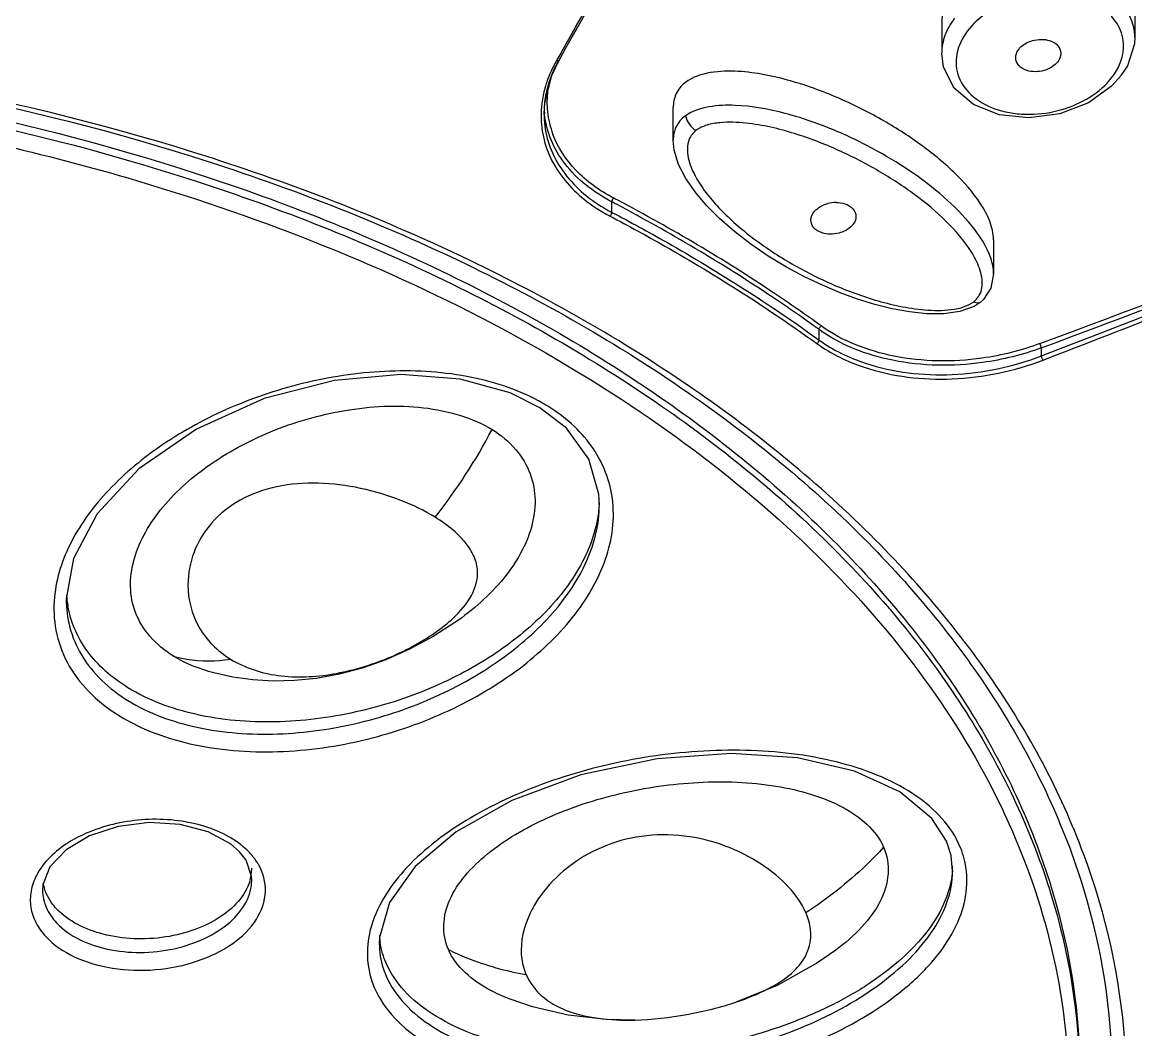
# Model space of a CAD drawing. Header units: millimetres. Extents: x 601 to 1195, y -13 to 407.
# Drawn here: x 926.64 to 939.61, y 289.56 to 301.3 of the extents above; entities that cross this region are included whole.
import ezdxf

# ---------------------------------------------------------------- set-up
doc = ezdxf.new("R2010")
doc.units = ezdxf.units.MM
doc.header["$LTSCALE"] = 0.1

msp = doc.modelspace()

# ---------------------------------------------------------------- linework, layer by layer
for p, q in [((939.6034, 301.4699), (939.6034, 301.1226)), ((937.3534, 301.2787), (937.3534, 300.9377)), ((939.6034, 301.1235), (939.6034, 301.124)), ((932.881, 300.8772), (932.8659, 300.8508)), ((932.9216, 300.9482), (932.881, 300.8772)), ((932.9453, 300.946), (932.8953, 300.8586)), ((932.9264, 300.9565), (932.9216, 300.9482)), ((932.9559, 300.9645), (932.9453, 300.946)), ((937.3534, 300.9368), (937.3534, 300.9367)), ((932.8953, 300.8586), (932.8026, 300.6649)), ((939.5165, 300.7895), (939.4425, 300.6738)), ((932.8026, 300.6649), (932.7253, 300.3484)), ((939.4427, 300.674), (939.3322, 300.5505)), ((932.7253, 300.3484), (932.7193, 300.2321)), ((932.7193, 300.2343), (932.7193, 300.2321)), ((934.2255, 299.9213), (934.2255, 300.3027)), ((934.2255, 299.9213), (934.2255, 299.9207)), ((933.5104, 299.082), (933.5104, 299.2029)), ((937.9583, 298.7626), (937.9583, 298.366)), ((937.9583, 298.3661), (937.9276, 298.1981)), ((937.9583, 298.366), (937.9583, 298.3661)), ((937.8018, 298.031), (937.8018, 298.031)), ((935.9251, 297.5953), (935.9251, 297.7162)), ((938.5153, 297.4094), (938.5153, 297.5041)), ((932.9797, 296.567), (932.6721, 296.8058)), ((933.3648, 295.6757), (933.3586, 295.8014)), ((933.3648, 295.6757), (933.3648, 295.6774)), ((927.2355, 295.0498), (927.1518, 294.5796)), ((927.1518, 294.5795), (927.1518, 294.5793)), ((929.0953, 293.6698), (928.8736, 293.7187)), ((937.462, 291.5928), (937.4078, 291.761)), ((929.2471, 291.5365), (929.1714, 291.6353)), ((937.4808, 291.4127), (937.462, 291.5928)), ((937.4808, 291.4124), (937.4808, 291.4127)), ((929.3142, 291.3047), (929.3142, 291.3083)), ((926.8767, 291.1908), (926.8767, 291.1877)), ((930.8003, 290.5713), (930.8003, 290.568))]:
    msp.add_line(p, q)
for points in [[(939.6034, 301.1241), (939.5988, 301.0461), (939.5165, 300.7895)], [(939.3322, 300.5505), (939.0627, 300.3575), (938.7303, 300.2289), (938.3696, 300.1806), (938.0214, 300.2188), (937.723, 300.3385), (937.5003, 300.5287), (937.3747, 300.774), (937.3534, 300.9367)], [(937.5663, 297.9265), (937.3785, 297.9011), (937.1801, 297.9019), (936.9789, 297.9227), (936.7771, 297.9594), (936.5749, 298.0097), (936.3724, 298.0722), (936.1695, 298.1462), (935.9647, 298.2323), (935.7565, 298.3315), (935.5445, 298.4454), (935.3333, 298.573), (935.1297, 298.7114), (934.9392, 298.8575), (934.7655, 299.0089), (934.6116, 299.1635), (934.4797, 299.3198), (934.3711, 299.4779), (934.2884, 299.6393), (934.237, 299.806), (934.2255, 299.9207)], [(937.9276, 298.1981), (937.8423, 298.0671), (937.8018, 298.031)], [(937.8018, 298.031), (937.7308, 297.9854), (937.5663, 297.9265)], [(932.6721, 296.8058), (932.3237, 296.9788), (931.7421, 297.1395), (931.0529, 297.1947), (930.2788, 297.1246), (929.4606, 296.9125), (928.6711, 296.5582), (928.0003, 296.0933), (927.5144, 295.5724), (927.2355, 295.0498)], [(933.3586, 295.8014), (933.2432, 296.2062), (932.9797, 296.567)], [(931.6821, 294.3048), (931.4292, 294.1426), (931.153, 293.9932), (930.8767, 293.8707), (930.6023, 293.7742), (930.3328, 293.7028), (930.0691, 293.655), (929.8119, 293.6292), (929.5629, 293.6241), (929.3261, 293.6379), (929.0953, 293.6698)], [(937.408, 291.7607), (937.2393, 292.0249), (936.8652, 292.3339), (936.3358, 292.5739), (935.6745, 292.7277), (934.9016, 292.7815), (934.0385, 292.7193), (933.15, 292.5299), (932.3442, 292.2321), (931.6956, 291.8667), (931.2186, 291.4623), (930.92, 291.0437)], [(929.1712, 291.6355), (929.0659, 291.7284), (928.8061, 291.8687), (928.4813, 291.9548), (928.1211, 291.9765), (927.7579, 291.9309), (927.4239, 291.8215), (927.1499, 291.6584), (926.9631, 291.4595)], [(929.3142, 291.3047), (929.3122, 291.3481), (929.2471, 291.5365)], [(926.9631, 291.4595), (926.8807, 291.2487), (926.8767, 291.1877)], [(930.92, 291.0437), (930.8027, 290.6365), (930.8003, 290.5679)], [(936.1181, 290.4897), (935.8967, 290.3366), (935.4368, 290.0794), (934.9661, 289.8882)], [(933.777, 289.6762), (933.4482, 289.6815), (932.9994, 289.7338), (932.5858, 289.8311), (932.3269, 289.918)]]:
    msp.add_lwpolyline(points)
for centre, radius, start, end in [((713.0035, 426.5963), 253.2813, 330.2611, 331.436433), ((713.0736, 426.5811), 253.2345, 330.261086, 331.434281), ((934.1623, 300.1075), 1.4943, 150.1739, 156.24857), ((934.1667, 300.1414), 1.4627, 151.38298, 156.32131), ((934.0048, 300.1729), 1.3238, 160.54019, 163.38856), ((934.0632, 300.1519), 1.3857, 156.27861, 160.52768), ((934.0317, 300.1973), 1.3165, 159.55274, 163.4199), ((934.0682, 300.184), 1.3554, 158.80286, 159.56712), ((934.0956, 300.1732), 1.3848, 156.34692, 158.79664), ((865.449, 487.3101), 203.5243, 291.044861, 293.467638), ((933.933, 300.1933), 1.249, 163.34613, 171.68577), ((933.837, 300.3679), 1.083, 173.26929, 186.01389), ((933.8694, 300.3647), 1.1156, 172.25582, 173.30139), ((933.8773, 300.2027), 1.1926, 171.74635, 173.38531), ((933.8852, 300.2308), 1.1661, 173.53147, 174.71972), ((933.8446, 300.2061), 1.1598, 173.36221, 181.49378), ((933.8544, 300.2328), 1.1352, 177.68908, 179.9197), ((933.8707, 300.2321), 1.1515, 174.71645, 177.68651), ((933.7987, 300.3402), 1.0794, 182.8525, 183.27795), ((933.7948, 300.34), 1.0755, 183.27677, 186.09584), ((933.8305, 300.3701), 1.0767, 186.16309, 200.67651), ((859.8028, 509.4551), 226.0427, 290.373414, 292.029172), ((859.8046, 509.4515), 226.0909, 290.373414, 292.029172), ((865.6145, 486.8885), 203.0193, 291.043893, 292.897655), ((934.3691, 300.731), 1.859, 235.35604, 240.53841), ((923.2943, 279.7179), 22.0008, 62.1776, 62.3316), ((923.3009, 279.7345), 22.0325, 62.16998, 62.33161), ((936.1233, 298.8164), 0.3808, 89.5564, 105.05989), ((934.4306, 300.8373), 1.9819, 240.50195, 242.33598), ((931.6313, 294.9844), 2.1598, 58.3912, 60.28276), ((926.1359, 299.7079), 6.7599, 321.845, 332.1787), ((931.9969, 295.7603), 1.3679, 356.51823, 357.57259), ((928.4031, 294.7167), 1.2512, 184.19335, 189.91503), ((936.5493, 291.264), 1.1055, 23.57606, 30.15757), ((928.6409, 291.0127), 0.8911, 43.24959, 49.48319), ((928.8125, 291.4463), 0.5016, 351.55993, 359.98206), ((936.4918, 291.4866), 0.9891, 355.94778, 358.83442), ((928.7866, 291.4503), 0.5279, 344.99951, 351.54141), ((931.7463, 290.72), 0.9461, 183.27487, 188.99528)]:
    msp.add_arc(centre, radius, start, end)
for points, knots in [([(919.6517, 318.5656), (922.1801, 318.5656), (927.1783, 318.2544), (934.3997, 316.8665), (941.0288, 314.6142), (946.8015, 311.5814), (951.4881, 307.8796), (954.392, 304.2459), (955.9165, 301.1678), (956.6545, 298.8463), (957.0017, 296.4878), (956.9692, 294.9106), (956.8887, 294.1328)], [0, 0, 0, 0, 0.1534795, 0.3030362, 0.4451277, 0.5769582, 0.6969512, 0.8052956, 0.8559127, 0.9047639, 0.952534, 1, 1, 1, 1]), ([(955.2988, 287.7542), (955.5234, 288.5417), (955.8397, 290.1489), (955.8811, 292.6054), (955.4841, 295.0489), (954.6556, 297.4461), (953.409, 299.7672), (951.7622, 301.9852), (949.7367, 304.0755), (946.4829, 306.7272), (941.5819, 309.5542), (934.8533, 312.0222), (927.4311, 313.549), (922.2678, 313.8917), (919.6517, 313.8917)], [0, 0, 0, 0, 0.048709, 0.0968661, 0.1454008, 0.1952038, 0.2470438, 0.3015134, 0.3590094, 0.4197369, 0.5507204, 0.6932767, 0.8443785, 1, 1, 1, 1]), ([(955.1391, 287.7984), (955.3478, 288.5783), (955.6337, 290.1691), (955.6366, 292.5952), (955.2094, 295.0059), (954.3595, 297.3687), (953.1002, 299.6549), (951.4494, 301.8383), (949.4282, 303.895), (946.1917, 306.5023), (941.3322, 309.2804), (934.6733, 311.7054), (927.3369, 313.205), (922.2359, 313.5415), (919.6517, 313.5415)], [0, 0, 0, 0, 0.0485552, 0.0966454, 0.1451882, 0.1950554, 0.2469937, 0.3015747, 0.3591775, 0.4199942, 0.5510757, 0.6936037, 0.8445714, 1, 1, 1, 1]), ([(954.1169, 292.493), (954.0383, 293.1599), (953.7757, 294.4998), (952.8369, 297.1569), (950.865, 300.3724), (947.4681, 303.7841), (943.1286, 306.7327), (937.9949, 309.1289), (932.2387, 310.8991), (926.055, 311.9855), (921.8001, 312.2288), (919.6517, 312.2288)], [0, 0, 0, 0, 0.046981, 0.095095, 0.1965787, 0.3076935, 0.4295707, 0.5617583, 0.7026206, 0.8496904, 1, 1, 1, 1]), ([(919.6517, 312.1542), (921.7952, 312.1542), (926.0399, 311.911), (932.2073, 310.8253), (937.9449, 309.0567), (943.0565, 306.6641), (947.3696, 303.723), (950.7358, 300.3247), (952.68, 297.1262), (953.5965, 294.488), (953.8484, 293.1595), (953.922, 292.4986)], [0, 0, 0, 0, 0.1506777, 0.2980761, 0.4391877, 0.5715058, 0.6933582, 0.8042678, 0.905375, 0.9532577, 1, 1, 1, 1]), ([(919.6517, 311.9675), (921.7802, 311.9675), (925.9957, 311.7267), (932.1226, 310.6516), (937.827, 308.8997), (942.916, 306.528), (947.2196, 303.6094), (950.5912, 300.232), (952.552, 297.0484), (953.4889, 294.4168), (953.7528, 293.0896), (953.8325, 292.4289)], [0, 0, 0, 0, 0.1502657, 0.2973001, 0.4381424, 0.57033, 0.6922275, 0.8033766, 0.9048943, 0.953018, 1, 1, 1, 1]), ([(919.6517, 311.9199), (921.775, 311.9199), (925.9804, 311.6801), (932.0932, 310.6092), (937.7858, 308.864), (942.8661, 306.5012), (947.1652, 303.5933), (950.5369, 300.2277), (952.5024, 297.0545), (953.4461, 294.4306), (953.7143, 293.1069), (953.7963, 292.4478)], [0, 0, 0, 0, 0.1502068, 0.2971938, 0.4380092, 0.5701968, 0.6921212, 0.8033161, 0.9048796, 0.9530163, 1, 1, 1, 1]), ([(937.5041, 301.6854), (937.4576, 301.6249), (937.3823, 301.4961), (937.3534, 301.3485), (937.3534, 301.2781)], [0, 0, 0, 0, 0.5201568, 1, 1, 1, 1]), ([(939.4489, 300.8649), (939.4728, 300.9434), (939.4855, 301.1159), (939.3663, 301.3554), (939.138, 301.5283), (938.8389, 301.6227), (938.5021, 301.6333), (938.0731, 301.5421), (937.777, 301.3579), (937.6511, 301.1909)], [0, 0, 0, 0, 0.1028118, 0.2062552, 0.3214416, 0.4519161, 0.5935657, 0.7381136, 1, 1, 1, 1]), ([(939.6034, 301.124), (939.6033, 301.197), (939.5823, 301.2965), (939.5376, 301.3838), (939.5248, 301.4054)], [0, 0, 0, 0, 0.7443802, 1, 1, 1, 1]), ([(937.5041, 301.3423), (937.4576, 301.2822), (937.3823, 301.154), (937.3534, 301.007), (937.3534, 300.9368)], [0, 0, 0, 0, 0.5202008, 1, 1, 1, 1]), ([(937.6511, 301.1909), (937.5922, 301.1127), (937.5043, 300.9375), (937.5293, 300.6404), (937.72, 300.3995), (937.9628, 300.2813), (938.1893, 300.2317), (938.4404, 300.216), (938.8607, 300.277), (939.2013, 300.4724), (939.3415, 300.6584)], [0, 0, 0, 0, 0.1119583, 0.2146114, 0.3229225, 0.4473569, 0.5159447, 0.5874579, 0.7336288, 1, 1, 1, 1]), ([(939.5069, 289.0156), (939.4935, 289.7525), (939.2377, 291.2685), (938.2083, 293.4128), (936.5854, 295.3882), (934.4317, 297.1401), (931.8163, 298.6234), (927.7343, 300.2206), (924.3762, 300.8375), (922.0841, 301.0117)], [0, 0, 0, 0, 0.0963887, 0.1977993, 0.3077523, 0.4280534, 0.5589338, 0.699369, 1, 1, 1, 1]), ([(938.251, 300.9796), (938.2599, 300.9914), (938.3038, 301.0384), (938.3638, 301.0686), (938.4112, 301.082)], [0, 0, 0, 0, 0.2310348, 1, 1, 1, 1]), ([(938.6102, 301.082), (938.646, 301.0706), (938.7112, 301.0359), (938.7409, 300.965), (938.7409, 300.933)], [0, 0, 0, 0, 0.5394192, 1, 1, 1, 1]), ([(922.0818, 300.9669), (924.3661, 300.7925), (927.7114, 300.176), (931.7737, 298.58), (934.3694, 297.1007), (936.4994, 295.357), (938.095, 293.396), (939.0957, 291.2739), (939.3334, 289.778), (939.339, 289.0527)], [0, 0, 0, 0, 0.3019579, 0.4428303, 0.5739106, 0.6941192, 0.8036618, 0.9043909, 1, 1, 1, 1]), ([(938.2159, 300.8829), (938.2159, 300.8912), (938.2191, 300.9258), (938.2352, 300.9585), (938.251, 300.9796)], [0, 0, 0, 0, 0.2381973, 1, 1, 1, 1]), ([(938.3458, 300.7342), (938.3102, 300.7456), (938.2454, 300.7803), (938.2159, 300.8509), (938.2159, 300.8829)], [0, 0, 0, 0, 0.539241, 1, 1, 1, 1]), ([(938.7409, 300.933), (938.7409, 300.9247), (938.7377, 300.8901), (938.7216, 300.8574), (938.7057, 300.8363)], [0, 0, 0, 0, 0.2382064, 1, 1, 1, 1]), ([(922.0744, 300.8167), (924.3144, 300.6424), (927.5945, 300.0316), (931.575, 298.4553), (934.1182, 296.9943), (936.2045, 295.2705), (937.7659, 293.3288), (938.7404, 291.2237), (938.9642, 289.7403), (938.9642, 289.0206)], [0, 0, 0, 0, 0.3011021, 0.4415946, 0.5724044, 0.6925329, 0.8022767, 0.9035502, 1, 1, 1, 1]), ([(932.8659, 300.8508), (932.869, 300.85), (932.8791, 300.8484), (932.8917, 300.8522), (932.8953, 300.8586)], [0, 0, 0, 0, 0.3040152, 1, 1, 1, 1]), ([(938.7057, 300.8363), (938.6968, 300.8244), (938.6525, 300.7771), (938.592, 300.7469), (938.5442, 300.7335)], [0, 0, 0, 0, 0.2309809, 1, 1, 1, 1]), ([(939.3415, 300.6584), (939.3537, 300.6746), (939.398, 300.7385), (939.4321, 300.8098), (939.4489, 300.8649)], [0, 0, 0, 0, 0.259884, 1, 1, 1, 1]), ([(914.948, 300.2605), (917.2611, 300.6208), (920.8006, 300.7542), (925.3893, 300.1497), (927.6071, 299.5832), (928.6721, 299.2338)], [0, 0, 0, 0, 0.5064496, 0.7575108, 1, 1, 1, 1]), ([(922.07, 300.7259), (924.2992, 300.5528), (927.5642, 299.947), (931.5301, 298.3849), (934.0681, 296.9365), (936.1555, 295.2272), (937.7247, 293.301), (938.7148, 291.2115), (938.9548, 289.736), (938.9636, 289.0192)], [0, 0, 0, 0, 0.3007863, 0.441223, 0.5720624, 0.6922969, 0.8021841, 0.9035661, 1, 1, 1, 1]), ([(937.9583, 298.7626), (937.9583, 298.8363), (937.9209, 298.9858), (937.7704, 299.2585), (937.4959, 299.5654), (937.0998, 299.8884), (936.646, 300.177), (936.1419, 300.4279), (935.587, 300.6299), (935.0812, 300.7325), (934.6623, 300.7257), (934.4508, 300.6584), (934.3683, 300.5954)], [0, 0, 0, 0, 0.0504028, 0.1025013, 0.2124439, 0.3291558, 0.4516068, 0.579578, 0.7135957, 0.8550901, 0.9290081, 1, 1, 1, 1]), ([(934.3683, 300.5954), (934.3211, 300.5593), (934.2455, 300.469), (934.2256, 300.355), (934.2255, 300.3027)], [0, 0, 0, 0, 0.5318591, 1, 1, 1, 1]), ([(932.7193, 300.2321), (932.7193, 300.1345), (932.7456, 299.9366), (932.9062, 299.5548), (933.1367, 299.323), (933.3123, 299.2015)], [0, 0, 0, 0, 0.2378579, 0.4797344, 1, 1, 1, 1]), ([(933.5104, 299.2029), (933.3016, 299.3123), (933.0178, 299.5296), (932.7894, 299.9172), (932.7363, 300.1236), (932.7254, 300.2258)], [0, 0, 0, 0, 0.5293398, 0.7692312, 1, 1, 1, 1]), ([(937.9255, 298.5476), (937.8789, 298.6856), (937.7094, 298.9445), (937.2578, 299.3939), (936.6922, 299.7671), (936.0583, 300.0671), (935.5254, 300.2496), (935.0423, 300.3383), (934.6458, 300.3248), (934.4472, 300.2631), (934.3683, 300.2062)], [0, 0, 0, 0, 0.1041594, 0.2156834, 0.4552779, 0.5830241, 0.7165606, 0.8572843, 0.9304773, 1, 1, 1, 1]), ([(932.6853, 300.1758), (932.6879, 300.0792), (932.7186, 299.8838), (932.8841, 299.508), (933.1136, 299.2796), (933.2879, 299.159)], [0, 0, 0, 0, 0.2373457, 0.4793106, 1, 1, 1, 1]), ([(934.3683, 300.2062), (934.3213, 300.1722), (934.2451, 300.0849), (934.2255, 299.9729), (934.2255, 299.9213)], [0, 0, 0, 0, 0.5292915, 1, 1, 1, 1]), ([(934.3683, 300.2062), (934.3733, 300.1722), (934.4073, 300.1067), (934.4573, 300.0542), (934.4885, 300.0346)], [0, 0, 0, 0, 0.4821626, 1, 1, 1, 1]), ([(937.8239, 298.2237), (937.8307, 298.2933), (937.8009, 298.4377), (937.6639, 298.6979), (937.4087, 298.9906), (937.0397, 299.2986), (936.6169, 299.5747), (936.1481, 299.816), (935.7238, 299.9795), (935.3602, 300.0776), (935.0703, 300.1277), (934.8186, 300.1371), (934.6204, 300.1049), (934.5266, 300.0643), (934.4885, 300.0346)], [0, 0, 0, 0, 0.0509046, 0.1032814, 0.2135673, 0.3303996, 0.452752, 0.5803694, 0.7136783, 0.7828922, 0.8541588, 0.9276466, 0.9648022, 1, 1, 1, 1]), ([(933.5318, 299.2476), (933.3693, 299.3328), (933.0799, 299.5373), (932.8811, 299.8361), (932.8231, 299.9899)], [0, 0, 0, 0, 0.5274079, 1, 1, 1, 1]), ([(934.4885, 300.0346), (934.4554, 300.0087), (934.4042, 299.9421), (934.3843, 299.825), (934.3975, 299.7142), (934.4425, 299.5722), (934.5344, 299.4047), (934.676, 299.2195), (934.8414, 299.0455), (935.089, 298.825), (935.4374, 298.5748), (935.9004, 298.316), (936.4112, 298.1017), (936.8748, 297.9751), (937.2703, 297.9321), (937.4785, 297.9442), (937.5786, 297.9717)], [0, 0, 0, 0, 0.0301532, 0.0570314, 0.0832031, 0.1095378, 0.163406, 0.219103, 0.2764315, 0.3352124, 0.4566386, 0.5830627, 0.7148031, 0.8530908, 0.9255513, 1, 1, 1, 1]), ([(928.6721, 299.2338), (930.1249, 298.7571), (932.797, 297.606), (935.649, 295.4927), (937.2983, 293.5316), (938.1751, 292.0147), (938.7114, 290.4318), (938.8325, 289.3458), (938.8325, 288.8123)], [0, 0, 0, 0, 0.2961405, 0.5593119, 0.6784962, 0.7903337, 0.8966636, 1, 1, 1, 1]), ([(935.9502, 297.7587), (935.7674, 297.8908), (935.0064, 298.4193), (934.2066, 298.8915), (933.5868, 299.2187)], [0, 0, 0, 0, 0.2434238, 1, 1, 1, 1]), ([(935.8646, 299.0853), (935.8735, 299.0968), (935.9175, 299.1426), (935.9773, 299.1714), (936.0244, 299.1841)], [0, 0, 0, 0, 0.2299246, 1, 1, 1, 1]), ([(933.2879, 299.159), (933.3038, 299.1481), (933.369, 299.1045), (933.437, 299.065), (933.4894, 299.0375)], [0, 0, 0, 0, 0.2459691, 1, 1, 1, 1]), ([(933.4894, 299.0375), (933.499, 299.046), (933.5078, 299.0616), (933.5104, 299.0781), (933.5104, 299.082)], [0, 0, 0, 0, 0.7677443, 1, 1, 1, 1]), ([(933.5104, 299.082), (933.7255, 298.9692), (934.5557, 298.5163), (935.3555, 298.0071), (935.9251, 297.5953)], [0, 0, 0, 0, 0.2567796, 1, 1, 1, 1]), ([(935.9251, 297.7162), (935.7424, 297.8483), (934.9817, 298.3765), (934.1824, 298.8484), (933.5628, 299.1753)], [0, 0, 0, 0, 0.2434177, 1, 1, 1, 1]), ([(935.8294, 298.9907), (935.8294, 298.9988), (935.8326, 299.0328), (935.8487, 299.0648), (935.8646, 299.0853)], [0, 0, 0, 0, 0.238082, 1, 1, 1, 1]), ([(936.2235, 299.1821), (936.2593, 299.1706), (936.3241, 299.1363), (936.3544, 299.066), (936.3544, 299.0342)], [0, 0, 0, 0, 0.5421427, 1, 1, 1, 1]), ([(933.4894, 299.0375), (933.7042, 298.9249), (934.5331, 298.4727), (935.3317, 297.9643), (935.9004, 297.5531)], [0, 0, 0, 0, 0.2567796, 1, 1, 1, 1]), ([(935.9595, 298.8431), (935.9239, 298.8547), (935.8594, 298.889), (935.8294, 298.959), (935.8294, 298.9907)], [0, 0, 0, 0, 0.5419311, 1, 1, 1, 1]), ([(936.3192, 298.9396), (936.3103, 298.928), (936.2658, 298.8818), (936.2054, 298.853), (936.1579, 298.8404)], [0, 0, 0, 0, 0.2298549, 1, 1, 1, 1]), ([(936.3544, 299.0342), (936.3544, 299.0261), (936.3512, 298.9921), (936.3351, 298.9601), (936.3192, 298.9396)], [0, 0, 0, 0, 0.2380909, 1, 1, 1, 1]), ([(937.7914, 298.1159), (937.7962, 298.1245), (937.8126, 298.1585), (937.8212, 298.196), (937.8239, 298.2237)], [0, 0, 0, 0, 0.260548, 1, 1, 1, 1]), ([(937.5786, 297.9717), (937.5923, 297.9754), (937.6444, 297.9916), (937.6947, 298.0161), (937.7266, 298.041)], [0, 0, 0, 0, 0.259666, 1, 1, 1, 1]), ([(937.7266, 298.041), (937.7335, 298.0464), (937.7587, 298.068), (937.7795, 298.0946), (937.7914, 298.1159)], [0, 0, 0, 0, 0.2649477, 1, 1, 1, 1]), ([(937.8018, 298.031), (937.7977, 298.0278), (937.7725, 298.0173), (937.7447, 298.0301), (937.7266, 298.041)], [0, 0, 0, 0, 0.1960608, 1, 1, 1, 1]), ([(935.9251, 297.7162), (935.9251, 297.7201), (935.9282, 297.7368), (935.9394, 297.7517), (935.9502, 297.7587)], [0, 0, 0, 0, 0.230026, 1, 1, 1, 1]), ([(938.4966, 297.5529), (938.2795, 297.4722), (937.7172, 297.333), (936.8249, 297.3434), (936.1972, 297.5802), (935.9502, 297.7587)], [0, 0, 0, 0, 0.2634715, 0.6533429, 1, 1, 1, 1]), ([(938.5153, 297.5041), (938.2943, 297.4224), (937.7222, 297.2817), (936.8146, 297.2934), (936.1764, 297.5346), (935.9251, 297.7162)], [0, 0, 0, 0, 0.263409, 0.653305, 1, 1, 1, 1]), ([(935.9004, 297.5531), (935.9111, 297.5602), (935.9221, 297.575), (935.9251, 297.5915), (935.9251, 297.5953)], [0, 0, 0, 0, 0.7702817, 1, 1, 1, 1]), ([(935.9004, 297.5531), (936.0669, 297.4328), (936.5722, 297.1912), (937.495, 297.0878), (938.1986, 297.2317), (938.5344, 297.3609)], [0, 0, 0, 0, 0.2256792, 0.6046594, 1, 1, 1, 1]), ([(935.9251, 297.5953), (936.0888, 297.477), (936.5858, 297.2396), (937.4935, 297.139), (938.1852, 297.2818), (938.5153, 297.4094)], [0, 0, 0, 0, 0.2256638, 0.6045917, 1, 1, 1, 1]), ([(938.5153, 297.5041), (938.5132, 297.5174), (938.5071, 297.5342), (938.4988, 297.5496), (938.4966, 297.5529)], [0, 0, 0, 0, 0.774034, 1, 1, 1, 1]), ([(938.5344, 297.3609), (938.5322, 297.3642), (938.5238, 297.3795), (938.5176, 297.3961), (938.5153, 297.4094)], [0, 0, 0, 0, 0.2264306, 1, 1, 1, 1]), ([(932.702, 296.8602), (932.4482, 297.0051), (931.8577, 297.2047), (930.9171, 297.2651), (929.9615, 297.1313), (929.0668, 296.8361), (928.2822, 296.4131), (927.6451, 295.8889), (927.1902, 295.2873), (927.0362, 294.8259), (927.0152, 294.6022)], [0, 0, 0, 0, 0.127375, 0.2662758, 0.407765, 0.5452695, 0.6748199, 0.7941104, 0.90211, 1, 1, 1, 1]), ([(928.4024, 293.9128), (928.3004, 293.9756), (928.1216, 294.1231), (927.9443, 294.4084), (927.8849, 294.7215), (927.9283, 295.0344), (928.0524, 295.3372), (928.318, 295.7315), (928.8053, 296.1671), (929.5414, 296.5628), (930.3967, 296.8092), (931.1588, 296.8499), (931.737, 296.7345), (931.9994, 296.6237), (932.1142, 296.5531)], [0, 0, 0, 0, 0.0578471, 0.1099594, 0.1590129, 0.2085819, 0.2605059, 0.3157987, 0.4370094, 0.5717042, 0.7164795, 0.8640971, 0.9349076, 1, 1, 1, 1]), ([(933.5093, 295.7939), (933.4756, 295.9954), (933.2984, 296.4112), (932.959, 296.7033), (932.7633, 296.8238)], [0, 0, 0, 0, 0.4706081, 1, 1, 1, 1]), ([(932.1142, 296.5531), (932.2175, 296.4895), (932.3986, 296.3393), (932.5758, 296.0475), (932.6319, 295.7277), (932.5842, 295.4085), (932.4539, 295.1001), (932.1786, 294.7003), (931.8926, 294.4505), (931.6821, 294.3048)], [0, 0, 0, 0, 0.131611, 0.250256, 0.3625193, 0.4763212, 0.5955492, 0.7224275, 1, 1, 1, 1]), ([(931.4515, 295.5317), (931.3249, 295.6097), (931.0416, 295.7442), (930.5823, 295.8814), (930.0936, 295.9447), (929.6119, 295.9092), (929.1775, 295.7562), (928.8355, 295.488), (928.6206, 295.1371), (928.5708, 294.873), (928.5708, 294.7445)], [0, 0, 0, 0, 0.124644, 0.2610895, 0.4003714, 0.535371, 0.6622501, 0.7805675, 0.8923243, 1, 1, 1, 1]), ([(927.7735, 293.2179), (928.0406, 293.0534), (928.6761, 292.8291), (929.6905, 292.7672), (930.717, 292.9271), (931.6641, 293.2705), (932.473, 293.7588), (933.0979, 294.3582), (933.434, 294.9484), (933.5367, 295.4368), (933.5287, 295.6778), (933.5093, 295.7939)], [0, 0, 0, 0, 0.1284887, 0.2696381, 0.4129085, 0.5509967, 0.6798162, 0.7971189, 0.9024834, 0.9517952, 1, 1, 1, 1]), ([(933.3623, 295.6772), (933.349, 295.4602), (933.2101, 295.0096), (932.7751, 294.4236), (932.1589, 293.9164), (931.3964, 293.5111), (930.5249, 293.2335), (929.5941, 293.1162), (928.6817, 293.1906), (928.1125, 293.3978), (927.8718, 293.546)], [0, 0, 0, 0, 0.0977793, 0.2054007, 0.3243492, 0.4537614, 0.5914376, 0.7334472, 0.8728951, 1, 1, 1, 1]), ([(927.8718, 293.3963), (928.1163, 293.2458), (928.6965, 293.0384), (929.625, 292.9746), (930.5695, 293.1095), (931.4499, 293.4094), (932.2152, 293.8399), (932.8266, 294.3739), (933.247, 294.9871), (933.3645, 295.4539), (933.3648, 295.6757)], [0, 0, 0, 0, 0.1269489, 0.2663583, 0.4083548, 0.5460084, 0.6753971, 0.7943075, 0.9019162, 1, 1, 1, 1]), ([(931.9458, 294.879), (931.9458, 294.9369), (931.9211, 295.06), (931.8179, 295.2312), (931.6577, 295.3925), (931.5252, 295.4863), (931.4515, 295.5317)], [0, 0, 0, 0, 0.2041898, 0.4307674, 0.6950072, 1, 1, 1, 1]), ([(931.4514, 294.1887), (931.525, 294.2402), (931.6835, 294.3658), (931.8805, 294.5868), (931.9458, 294.7889), (931.9458, 294.879)], [0, 0, 0, 0, 0.3075861, 0.6915488, 1, 1, 1, 1]), ([(928.5708, 294.7445), (928.5708, 294.5761), (928.6586, 294.2251), (928.9159, 293.9716), (929.065, 293.8797)], [0, 0, 0, 0, 0.4901025, 1, 1, 1, 1]), ([(927.0152, 294.6022), (927.0031, 294.4736), (927.0131, 294.2091), (927.1489, 293.8256), (927.4072, 293.4805), (927.6425, 293.2985), (927.7735, 293.2179)], [0, 0, 0, 0, 0.2330292, 0.4699422, 0.7225471, 1, 1, 1, 1]), ([(927.1518, 294.5792), (927.1518, 294.4675), (927.1807, 294.2396), (927.3703, 293.7926), (927.6558, 293.5293), (927.8718, 293.3963)], [0, 0, 0, 0, 0.2328277, 0.4717196, 1, 1, 1, 1]), ([(927.8718, 293.546), (927.6888, 293.6586), (927.3719, 293.929), (927.2032, 294.3146), (927.1706, 294.5012)], [0, 0, 0, 0, 0.5313926, 1, 1, 1, 1]), ([(929.065, 293.8797), (929.2311, 293.7775), (929.6353, 293.6497), (930.2746, 293.6815), (930.8967, 293.8672), (931.2809, 294.0695), (931.4514, 294.1887)], [0, 0, 0, 0, 0.2321982, 0.4876953, 0.7522668, 1, 1, 1, 1]), ([(928.4021, 293.913), (928.4528, 293.8982), (928.6701, 293.8494), (928.8975, 293.8543), (929.065, 293.8797)], [0, 0, 0, 0, 0.2376293, 1, 1, 1, 1]), ([(928.8736, 293.7187), (928.8305, 293.73), (928.6673, 293.7781), (928.5094, 293.847), (928.4024, 293.9128)], [0, 0, 0, 0, 0.2616272, 1, 1, 1, 1]), ([(937.5052, 291.8194), (937.3698, 292.0527), (937.0249, 292.3438), (936.4828, 292.5863), (935.821, 292.7711), (934.9178, 292.8507), (933.8188, 292.7516), (932.7627, 292.4781), (931.9606, 292.1125), (931.4167, 291.7372), (930.9943, 291.3486), (930.7604, 290.9823), (930.6956, 290.7271)], [0, 0, 0, 0, 0.1031682, 0.1630682, 0.2274257, 0.3648119, 0.5071307, 0.647576, 0.7801902, 0.8418085, 0.8992991, 1, 1, 1, 1]), ([(921.1812, 269.7004), (923.4641, 269.7627), (927.9596, 270.1594), (934.424, 271.567), (940.3199, 273.7298), (945.4223, 276.571), (949.5365, 279.9913), (952.0572, 283.3154), (953.3612, 286.1151), (953.9802, 288.2239), (954.2522, 290.3623), (954.1998, 291.7892), (954.1169, 292.493)], [0, 0, 0, 0, 0.1541994, 0.3037973, 0.4454889, 0.5767364, 0.6962236, 0.8043698, 0.8550518, 0.9040867, 0.9521506, 1, 1, 1, 1]), ([(931.6051, 290.4973), (931.5665, 290.5862), (931.5304, 290.7884), (931.6104, 291.093), (931.798, 291.3733), (932.0642, 291.6255), (932.391, 291.8492), (932.8986, 292.1092), (933.464, 292.2933), (934.058, 292.4055), (934.6641, 292.465), (935.2662, 292.4434), (935.8316, 292.3169), (936.2896, 292.1365), (936.5879, 291.8909), (936.676, 291.6888)], [0, 0, 0, 0, 0.0460692, 0.0938213, 0.1462927, 0.2044238, 0.2672721, 0.3339885, 0.4751273, 0.5479955, 0.6211855, 0.7644662, 0.8323147, 0.8951371, 1, 1, 1, 1]), ([(929.0529, 291.807), (928.8726, 291.9104), (928.442, 292.0341), (927.8879, 292.0128), (927.4595, 291.8912), (927.1064, 291.72), (926.8869, 291.5176), (926.8056, 291.36)], [0, 0, 0, 0, 0.2510907, 0.5257192, 0.6600342, 0.7858387, 1, 1, 1, 1]), ([(929.2199, 291.6901), (929.2074, 291.7008), (929.1546, 291.7437), (929.0976, 291.7814), (929.0529, 291.807)], [0, 0, 0, 0, 0.2421104, 1, 1, 1, 1]), ([(935.7706, 290.9261), (935.7232, 291.0348), (935.5689, 291.2495), (935.2452, 291.5135), (934.8308, 291.7221), (934.3547, 291.8398), (933.8551, 291.8368), (933.2438, 291.6684), (932.8534, 291.368), (932.6791, 291.124)], [0, 0, 0, 0, 0.0981779, 0.2142341, 0.3432496, 0.4790922, 0.6166392, 0.7517929, 1, 1, 1, 1]), ([(936.6761, 291.6886), (936.6109, 291.6167), (936.335, 291.3335), (936.0212, 291.0877), (935.7706, 290.9261)], [0, 0, 0, 0, 0.2454291, 1, 1, 1, 1]), ([(936.676, 291.6888), (936.7179, 291.5925), (936.7529, 291.37), (936.6482, 291.0398), (936.4246, 290.7408), (936.2275, 290.5707), (936.118, 290.4897)], [0, 0, 0, 0, 0.2214662, 0.4538251, 0.7126755, 1, 1, 1, 1]), ([(929.3923, 291.4866), (929.3854, 291.4986), (929.3554, 291.5471), (929.3195, 291.5918), (929.29, 291.6233)], [0, 0, 0, 0, 0.2434657, 1, 1, 1, 1]), ([(926.917, 290.6454), (927.0087, 290.5476), (927.2569, 290.3838), (927.7007, 290.2589), (928.1937, 290.2437), (928.6752, 290.3404), (929.0867, 290.5378), (929.3811, 290.8176), (929.5084, 291.1649), (929.4466, 291.3926), (929.3923, 291.4866)], [0, 0, 0, 0, 0.1189047, 0.256321, 0.4045327, 0.5520814, 0.6876725, 0.8042663, 0.9038218, 1, 1, 1, 1]), ([(930.7463, 290.0478), (930.8014, 289.9212), (930.9715, 289.6756), (931.3394, 289.3878), (931.8019, 289.1672), (932.5266, 288.9605), (933.5221, 288.8822), (934.7236, 289.0214), (935.8542, 289.3681), (936.6834, 289.8237), (937.2003, 290.2847), (937.4805, 290.6543), (937.6441, 291.0511), (937.656, 291.3283), (937.6355, 291.4572)], [0, 0, 0, 0, 0.0491584, 0.1038976, 0.1646176, 0.2303692, 0.3711984, 0.5166048, 0.658566, 0.7898428, 0.8494121, 0.9039322, 0.9535506, 1, 1, 1, 1]), ([(937.4784, 291.4167), (937.4398, 290.8721), (936.8299, 290.265), (936.0654, 289.8366), (935.5772, 289.6264), (935.0574, 289.4616), (934.3306, 289.3014), (933.4068, 289.2226), (932.4981, 289.3162), (931.8395, 289.5184), (931.4199, 289.7274), (931.086, 289.9953), (930.9312, 290.2212), (930.8806, 290.3376)], [0, 0, 0, 0, 0.2108561, 0.2760541, 0.3442849, 0.4147375, 0.4866236, 0.6312978, 0.7710106, 0.8362211, 0.8965144, 0.9509889, 1, 1, 1, 1]), ([(930.8806, 290.1878), (930.9317, 290.0702), (931.0891, 289.8423), (931.4293, 289.5745), (931.8566, 289.3685), (932.5266, 289.1736), (933.4492, 289.094), (934.568, 289.2103), (935.632, 289.5156), (936.425, 289.921), (936.9388, 290.3336), (937.2335, 290.6675), (937.4302, 291.0282), (937.4808, 291.2883), (937.4808, 291.4124)], [0, 0, 0, 0, 0.0486862, 0.1027902, 0.1627385, 0.2276382, 0.3667894, 0.5109346, 0.652533, 0.7849008, 0.84567, 0.9017483, 0.9528857, 1, 1, 1, 1]), ([(926.8056, 291.36), (926.7758, 291.3024), (926.7324, 291.1807), (926.7296, 290.9873), (926.7924, 290.8016), (926.8708, 290.6947), (926.917, 290.6454)], [0, 0, 0, 0, 0.2520277, 0.4928224, 0.7375147, 1, 1, 1, 1]), ([(927.04, 290.9713), (927.0193, 290.9933), (926.9467, 291.0805), (926.8976, 291.1887), (926.8836, 291.2709)], [0, 0, 0, 0, 0.2657063, 1, 1, 1, 1]), ([(929.2965, 291.3137), (929.2743, 291.2306), (929.1827, 291.0632), (928.9561, 290.8659), (928.6562, 290.718), (928.3083, 290.6309), (927.941, 290.6116), (927.4962, 290.6736), (927.1807, 290.8213), (927.04, 290.9713)], [0, 0, 0, 0, 0.0991391, 0.2130387, 0.3419299, 0.4813032, 0.6241567, 0.7627415, 1, 1, 1, 1]), ([(927.04, 290.8072), (927.1911, 290.646), (927.5378, 290.4956), (928.0175, 290.4501), (928.4078, 290.4926), (928.7661, 290.6107), (929.0596, 290.794), (929.2604, 291.0286), (929.3137, 291.2171), (929.3142, 291.3047)], [0, 0, 0, 0, 0.2421983, 0.3840833, 0.5291587, 0.6684969, 0.7945979, 0.9039875, 1, 1, 1, 1]), ([(926.8767, 291.1877), (926.8772, 291.1199), (926.9081, 290.9783), (926.9902, 290.8602), (927.04, 290.8072)], [0, 0, 0, 0, 0.4823964, 1, 1, 1, 1]), ([(932.6791, 291.124), (932.6435, 291.0741), (932.5237, 290.8826), (932.453, 290.6549), (932.4531, 290.4901)], [0, 0, 0, 0, 0.27139, 1, 1, 1, 1]), ([(935.8281, 290.6679), (935.8281, 290.689), (935.8229, 290.7775), (935.7975, 290.8642), (935.7706, 290.9261)], [0, 0, 0, 0, 0.238441, 1, 1, 1, 1]), ([(953.9267, 290.8656), (953.9267, 290.1928), (953.8207, 288.8351), (953.3474, 286.826), (952.5647, 284.8567), (951.0898, 282.2537), (948.4655, 279.1929), (944.3724, 276.0551), (939.4132, 273.4568), (933.7609, 271.4825), (927.6126, 270.1967), (923.3515, 269.8306), (921.1901, 269.7707)], [0, 0, 0, 0, 0.0474466, 0.0955915, 0.1450529, 0.1963831, 0.3060194, 0.4265846, 0.5581073, 0.6992073, 0.8475071, 1, 1, 1, 1]), ([(930.6956, 290.7271), (930.6672, 290.6151), (930.6429, 290.3814), (930.7005, 290.153), (930.7463, 290.0478)], [0, 0, 0, 0, 0.5018076, 1, 1, 1, 1]), ([(935.602, 290.2196), (935.6693, 290.2787), (935.7852, 290.4118), (935.8281, 290.586), (935.8281, 290.6679)], [0, 0, 0, 0, 0.5221706, 1, 1, 1, 1]), ([(930.8003, 290.568), (930.8006, 290.4709), (930.8213, 290.3397), (930.8674, 290.2181), (930.8806, 290.1878)], [0, 0, 0, 0, 0.7465197, 1, 1, 1, 1]), ([(931.605, 290.4975), (931.6741, 290.4631), (931.9641, 290.3325), (932.2736, 290.2469), (932.5106, 290.2055)], [0, 0, 0, 0, 0.2429455, 1, 1, 1, 1]), ([(932.3269, 289.918), (932.2442, 289.949), (931.961, 290.0738), (931.6947, 290.2919), (931.6051, 290.4973)], [0, 0, 0, 0, 0.282769, 1, 1, 1, 1]), ([(932.4531, 290.4901), (932.4531, 290.4651), (932.4576, 290.3681), (932.4818, 290.2717), (932.5106, 290.2055)], [0, 0, 0, 0, 0.2567354, 1, 1, 1, 1]), ([(953.879, 290.1629), (953.8474, 289.5547), (953.6968, 288.331), (953.0481, 285.8907), (951.5615, 282.8962), (948.8598, 279.6312), (945.3105, 276.7172), (941.02, 274.2289), (936.1116, 272.2304), (930.7267, 270.7769), (926.9645, 270.2049), (925.042, 270.0163)], [0, 0, 0, 0, 0.0481395, 0.0970616, 0.1990565, 0.3093708, 0.4296514, 0.5601367, 0.6999367, 0.8473269, 1, 1, 1, 1]), ([(932.5106, 290.2055), (932.5512, 290.1123), (932.6847, 289.9354), (932.9885, 289.7671), (933.3636, 289.6824), (933.6345, 289.6725), (933.777, 289.6762)], [0, 0, 0, 0, 0.2105016, 0.4414547, 0.704861, 1, 1, 1, 1]), ([(934.9661, 289.8882), (935.0896, 289.9298), (935.3132, 290.0187), (935.5194, 290.1471), (935.602, 290.2196)], [0, 0, 0, 0, 0.5424966, 1, 1, 1, 1]), ([(933.777, 289.6762), (933.9805, 289.6815), (934.3832, 289.7275), (934.7765, 289.8244), (934.9661, 289.8882)], [0, 0, 0, 0, 0.5043491, 1, 1, 1, 1])]:
    msp.add_open_spline(points, degree=3, knots=knots)
for points in [[(938.4112, 301.082), (938.4442, 301.0914), (938.4788, 301.0963), (938.5131, 301.0963)], [(938.5131, 301.0963), (938.5458, 301.0963), (938.579, 301.0919), (938.6102, 301.082)], [(938.4423, 300.7196), (938.4098, 300.7197), (938.3768, 300.7242), (938.3458, 300.7342)], [(938.5442, 300.7335), (938.5112, 300.7243), (938.4766, 300.7195), (938.4423, 300.7196)], [(932.7699, 300.573), (932.7494, 300.5042), (932.7347, 300.4334), (932.7266, 300.3621)], [(933.5104, 299.2029), (933.5104, 299.2194), (933.5193, 299.2368), (933.5318, 299.2476)], [(936.1263, 299.1972), (936.1591, 299.1969), (936.1923, 299.1921), (936.2235, 299.1821)], [(936.056, 298.8278), (936.0234, 298.8282), (935.9905, 298.833), (935.9595, 298.8431)], [(936.1579, 298.8404), (936.1248, 298.8317), (936.0902, 298.8273), (936.056, 298.8278)], [(937.9583, 298.3661), (937.9582, 298.4276), (937.9452, 298.4893), (937.9255, 298.5476)], [(937.6355, 291.4572), (937.6219, 291.5426), (937.597, 291.6269), (937.5625, 291.7061)], [(930.8806, 290.3376), (930.8481, 290.4122), (930.8246, 290.4916), (930.8119, 290.572)]]:
    msp.add_open_spline(points, degree=3)

doc.saveas('drawing.dxf')
